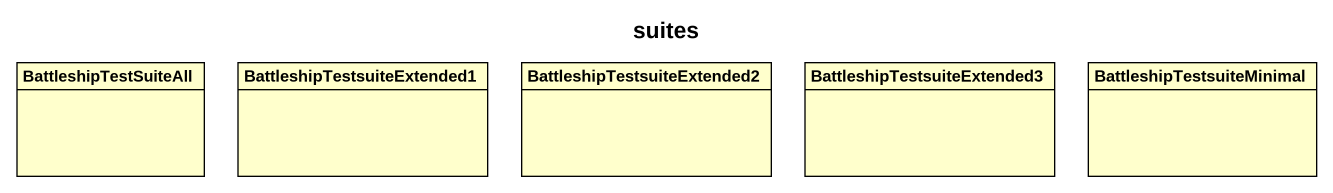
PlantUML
@startuml
title suites
hide circle
hide empty members
class BattleshipTestSuiteAll
class BattleshipTestsuiteExtended1
class BattleshipTestsuiteExtended2
class BattleshipTestsuiteExtended3
class BattleshipTestsuiteMinimal
@enduml
